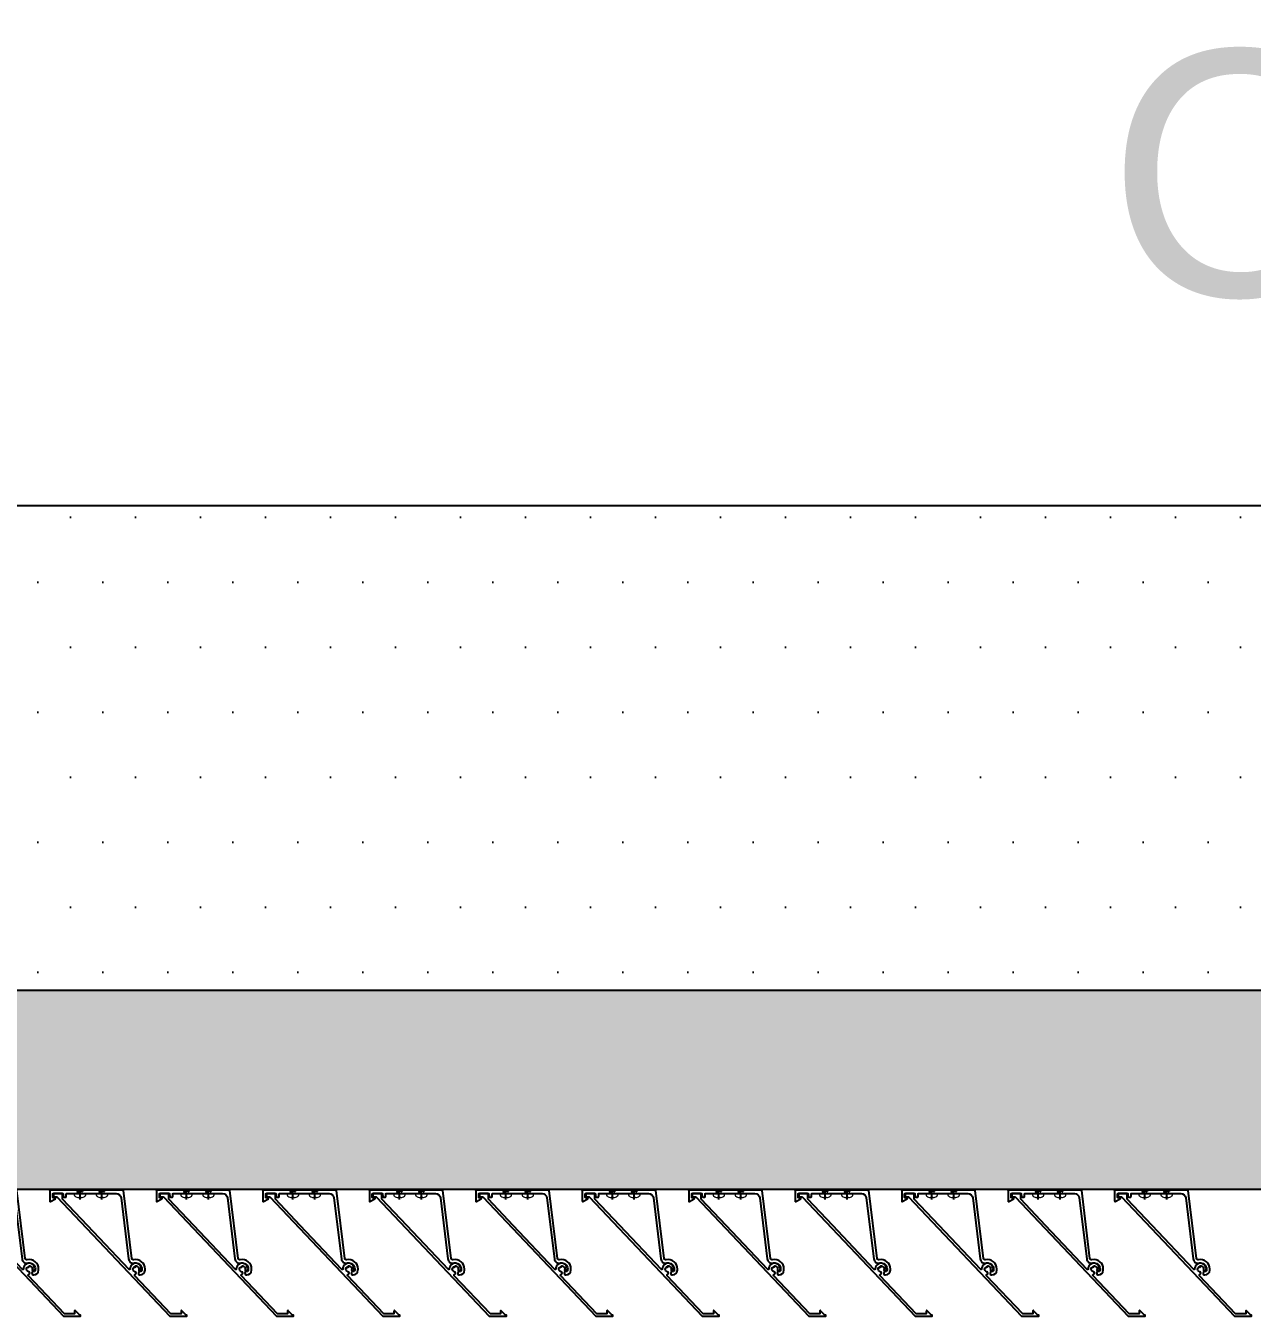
# Model space of a CAD drawing. Header units: millimetres. Extents: x 663313 to 1226001, y 1431724 to 1620898.
# Drawn here: x 751654 to 752403, y 1508431 to 1509219 of the extents above; entities that cross this region are included whole.
import ezdxf

# ---------------------------------------------------------------- set-up
doc = ezdxf.new("R2010")
doc.units = ezdxf.units.MM
doc.set_wipeout_variables(frame=1)
for name, pattern in [('CENTER', [50.8, 31.75, -6.35, 6.35, -6.35]), ('HIDDEN', [0.375, 0.25, -0.125]), ('XKITLINE00', [0]), ('XKITLINE02', [4, 2, -2])]:
    doc.linetypes.add(name, pattern=pattern)
for name, color, linetype, plot in [('000 - STRUCTURE_STEEL_ACCESORIES_DEF_SUB', 7, 'Continuous', False), ('010 - ASPG_EXTR_DEF_SUB', 7, 'Continuous', False), ('010 - ASPG_FRAMING_DEF_SUB', 7, 'Continuous', False)]:
    doc.layers.add(name, color=color, linetype=linetype, plot=plot)
for name, color, linetype in [('000 - STRUCTURE_STEEL_ACCESORIES_MAIN_COLOR_2', 7, 'Continuous'), ('000 - STRUCTURE_STEEL_ACCESORIES_SUB_COLOR_3', 7, 'Continuous'), ('000 - STRUCTURE_STEEL_ACCESORIES_WIPEOUT_', 7, 'Continuous'), ('010 - ASPG_ACCESSORIES_HATCH_', 7, 'Continuous'), ('010 - ASPG_ACCESSORIES_MAIN_COLOR_1', 7, 'Continuous'), ('010 - ASPG_ACCESSORIES_SUB_COLOR_1', 7, 'Continuous'), ('010 - ASPG_ACCESSORIES_SUB_COLOR_2', 7, 'Continuous'), ('010 - ASPG_ACCESSORIES_SYMBOL_', 7, 'Continuous'), ('010 - ASPG_ACCESSORIES_WIPEOUT_', 7, 'Continuous'), ('010 - ASPG_EXTR_MAIN_COLOR_2', 7, 'Continuous'), ('010 - ASPG_FASTERN_MAIN_COLOR_1', 7, 'Continuous'), ('010 - ASPG_FLASHING_HATCH_', 7, 'Continuous'), ('010 - ASPG_FLASHING_MAIN_COLOR_2', 7, 'Continuous'), ('010 - ASPG_FLASHING_MAIN_COLOR_4', 7, 'Continuous'), ('010 - ASPG_FLASHING_WIPEOUT_', 7, 'Continuous'), ('010 - ASPG_FRAMING_CUT_COLOR_4', 7, 'Continuous'), ('010 - ASPG_FRAMING_HATCH_', 7, 'Continuous'), ('010 - ASPG_FRAMING_MAIN_COLOR_2', 7, 'Continuous'), ('010 - ASPG_FRAMING_SUB_COLOR_2', 7, 'Continuous'), ('010 - ASPG_FRAMING_WIPEOUT_', 7, 'Continuous'), ('BOLT & SCREW', 7, 'Continuous'), ('Center Line', 7, 'CENTER'), ('CVA044__', 7, 'Continuous'), ('DIM', 7, 'Continuous'), ('tube-stopper', 7, 'Continuous')]:
    doc.layers.add(name, color=color, linetype=linetype)
for name, color, linetype, lineweight in [('12-GRID', 7, 'CENTER', 13), ('9-SCREW', 7, 'Continuous', 9), ('Bolt', 7, 'Continuous', 0), ('Part', 7, 'Continuous', 0), ('SCREW', 7, 'Continuous', 5)]:
    doc.layers.add(name, color=color, linetype=linetype, lineweight=lineweight)
doc.styles.add('Arial', font='arial.ttf')
pattern_1 = [(45, (68845973.911, -106253.634), (-4.0411152545, 4.0411152545), []), (45, (68845976.6053, -106253.634), (-4.0411152545, 4.0411152545), [])]

# ---------------------------------------------------------------- blocks, each defined once
blk = doc.blocks.new('44')
at = {"layer": 'Bolt', "color": 7, "linetype": 'XKITLINE00', "lineweight": 0}
for p, q in [((19.98888, 37.81016), (19.98888, 37.80084)), ((19.98888, 37.81016), (19.98888, 37.80084)), ((19.97488, 37.79616), (19.98421, 37.79616)), ((19.97488, 37.79616), (19.98421, 37.79616)), ((20.00288, 37.79616), (19.99356, 37.79616)), ((20.00288, 37.79616), (19.99356, 37.79616)), ((19.98888, 37.78216), (19.98888, 37.79148)), ((19.98888, 37.78216), (19.98888, 37.79148)), ((19.87888, 37.76016), (19.87888, 37.75084)), ((19.86488, 37.74616), (19.87421, 37.74616)), ((19.87888, 37.73216), (19.87888, 37.74148)), ((19.89288, 37.74616), (19.88356, 37.74616)), ((19.87888, 37.70016), (19.87888, 37.69084)), ((19.86488, 37.68616), (19.87421, 37.68616)), ((19.89288, 37.68616), (19.88356, 37.68616)), ((19.87888, 37.67216), (19.87888, 37.68148)), ((19.98888, 37.65016), (19.98888, 37.64084)), ((19.98888, 37.65016), (19.98888, 37.64084)), ((19.97488, 37.63616), (19.98421, 37.63616)), ((19.97488, 37.63616), (19.98421, 37.63616)), ((19.98888, 37.62216), (19.98888, 37.63148)), ((19.98888, 37.62216), (19.98888, 37.63148)), ((20.00288, 37.63616), (19.99356, 37.63616)), ((20.00288, 37.63616), (19.99356, 37.63616))]:
    blk.add_line(p, q, dxfattribs=at)
at = {"layer": 'Bolt', "color": 7, "linetype": 'XKITLINE02', "lineweight": 0}
for p, q in [((19.98888, 37.70524), (19.98888, 37.74816)), ((19.96938, 37.71916), (19.96938, 37.72416)), ((20.00838, 37.71916), (20.00838, 37.72416)), ((19.98188, 37.71916), (19.98188, 37.71316)), ((19.98188, 37.71316), (19.98188, 37.71916)), ((19.99588, 37.71916), (19.99588, 37.71316)), ((19.99588, 37.71316), (19.99588, 37.71916))]:
    blk.add_line(p, q, dxfattribs=at)
at = {"layer": 'Part', "color": 7, "linetype": 'HIDDEN', "lineweight": 0, "ltscale": 5}
for p, q in [((19.8219, 40.14062), (19.8219, 37.44062)), ((19.9309, 40.14062), (19.9309, 37.44062))]:
    blk.add_line(p, q, dxfattribs=at)
at = {"layer": 'Part', "color": 7, "linetype": 'HIDDEN', "lineweight": 0, "ltscale": 2}
for p, q in [((19.93388, 37.82616), (19.91388, 37.84616)), ((19.93388, 37.60616), (19.91388, 37.58616))]:
    blk.add_line(p, q, dxfattribs=at)
at = {"layer": 'Part', "color": 7, "lineweight": 0}
for p, q in [((20.06388, 37.84616), (20.04388, 37.82616)), ((20.06388, 37.58616), (20.04388, 37.60616))]:
    blk.add_line(p, q, dxfattribs=at)
at = {"layer": 'Part', "color": 7, "linetype": 'XKITLINE02', "lineweight": 0}
for p, q in [((19.95888, 37.72416), (20.01888, 37.72416)), ((19.93888, 37.71916), (19.81888, 37.71916)), ((19.90888, 37.71316), (19.90888, 37.71916)), ((19.93888, 37.71316), (19.81888, 37.71316))]:
    blk.add_line(p, q, dxfattribs=at)
at = {"layer": 'Part', "color": 7, "lineweight": 0}
blk.add_lwpolyline([(19.9389, 37.44062), (19.9389, 40.14062), (19.8139, 40.14062), (19.8139, 37.44062)], close=True, dxfattribs=at)
at = {"layer": 'Part', "color": 7, "linetype": 'HIDDEN', "lineweight": 0, "ltscale": 2}
for points in [[(19.9389, 37.58616), (19.91388, 37.58616), (19.91388, 37.84616), (19.9389, 37.84616)], [(19.9389, 37.60616), (19.93388, 37.60616), (19.93388, 37.82616), (19.9389, 37.82616)]]:
    blk.add_lwpolyline(points, dxfattribs=at)
at = {"layer": 'Part', "color": 7, "lineweight": 0}
for points in [[(19.9389, 37.84616), (20.06388, 37.84616), (20.06388, 37.58616), (19.9389, 37.58616)], [(19.9389, 37.82616), (20.04388, 37.82616), (20.04388, 37.60616), (19.9389, 37.60616)]]:
    blk.add_lwpolyline(points, dxfattribs=at)
at = {"layer": 'Part', "color": 7, "linetype": 'XKITLINE02', "lineweight": 0}
for points in [[(19.95888, 37.71916), (19.95888, 37.77916), (20.01888, 37.77916), (20.01888, 37.71916)], [(19.93888, 37.76616), (19.81888, 37.76616), (19.81888, 37.66616), (19.93888, 37.66616)]]:
    blk.add_lwpolyline(points, dxfattribs=at)
blk.add_lwpolyline([(19.93888, 37.66616), (19.94688, 37.66616), (19.94688, 37.71316), (20.03088, 37.71316), (20.03088, 37.66616), (20.03888, 37.66616), (20.03888, 37.76616), (20.03088, 37.76616), (20.03088, 37.71916), (19.94688, 37.71916), (19.94688, 37.76616), (19.93888, 37.76616)], close=True, dxfattribs=at)
blk = doc.blocks.new('W-1-PP18-ST_ENT4_REV00_20260531-225334_LOPF_PL')
at = {"layer": 'DIM', "color": 7, "linetype": 'HIDDEN', "ltscale": 5}
blk.add_line((4469.45, -13399.52), (1719.45, -13399.45), dxfattribs=at)
at = {"layer": 'DIM', "color": 7}
blk.add_lwpolyline([(4469.46, -13150.16), (1719.46, -13150.16)], dxfattribs=at)
at = {"layer": 'CVA044__', "color": 7, "insert": (4626.69, -12897.99), "char_height": 150, "attachment_point": 5, "style": 'Arial', "bg_fill": 3, "box_fill_scale": 1.1, "bg_fill_color": 256, "bg_fill_true_color": 13158600, "bg_fill_transparency": 0}
blk.add_mtext('\\A1;C24a', dxfattribs=at)
at = {"color": 7, "xscale": 1000.000000000001, "yscale": 1000.000000000001, "zscale": 1000.000000000001, "rotation": 90}
blk.add_blockref('44', (41885.62, -33213.9), dxfattribs=at)
blk = doc.blocks.new('*U6326')
at = {"layer": '12-GRID', "color": 7, "linetype": 'CENTER'}
for p, q in [((0, -6.2), (0, 2.2)), ((-4.2, -2), (4.2, -2))]:
    blk.add_line(p, q, dxfattribs=at)
at = {"layer": 'BOLT & SCREW', "color": 7}
for p, q in [((-0.55, -1.77), (-1.77, -1.56)), ((-0.55, -2.23), (-1.77, -2.44)), ((-0.46, -1.77), (-0.88, -1.56)), ((-0.46, -2.23), (-0.88, -2.44)), ((-0.23, -1.45), (-0.44, -0.23)), ((-0.23, -1.54), (-0.44, -1.12)), ((-0.23, -2.46), (-0.44, -2.88)), ((-0.23, -2.55), (-0.44, -3.77)), ((0.23, -1.45), (0.44, -0.23)), ((0.23, -1.54), (0.44, -1.12)), ((0.44, -2.88), (0.23, -2.46)), ((0.23, -2.55), (0.44, -3.77)), ((0.46, -1.77), (0.88, -1.56)), ((0.46, -2.23), (0.88, -2.44)), ((0.55, -1.77), (1.77, -1.56)), ((0.55, -2.23), (1.77, -2.44))]:
    blk.add_line(p, q, dxfattribs=at)
for points in [[(-1.77, -1.56), (-0.88, -1.56, 0.414214), (-0.44, -1.12), (-0.44, -0.23), (0.44, -0.23), (0.44, -1.12, 0.414214), (0.88, -1.56), (1.77, -1.56), (1.77, -2.44), (0.88, -2.44, 0.414214), (0.44, -2.88), (0.44, -3.77), (-0.44, -3.77), (-0.44, -2.88, 0.414214), (-0.88, -2.44), (-1.77, -2.44)], [(0.23, -2.46, -0.414214), (0.46, -2.23), (0.55, -2.23), (0.55, -1.77), (0.46, -1.77, -0.414214), (0.23, -1.54), (0.23, -1.45), (-0.23, -1.45), (-0.23, -1.54, -0.414214), (-0.46, -1.77), (-0.55, -1.77), (-0.55, -2.23), (-0.46, -2.23, -0.414214), (-0.23, -2.46), (-0.23, -2.55), (0.23, -2.55)]]:
    blk.add_lwpolyline(points, format="xyb", close=True, dxfattribs=at)
blk.add_circle((0, -2), 3.5, dxfattribs=at)
blk = doc.blocks.new('000_ASPG_TYP_FILES_20260218-010703_FRAME_EXTR_')
at = {"layer": '010 - ASPG_FRAMING_HATCH_'}
h = blk.add_hatch(dxfattribs=at)
h.set_pattern_fill('ANSI32', scale=0.1, angle=180)
edge = h.paths.add_edge_path()
edge.add_line((2, 16), (2, 2))
edge.add_line((2, 2), (39.7, 2))
edge.add_arc((39.7, 1.7), 0.3, 0, 90, ccw=False)
edge.add_line((40, 1.7), (40, 0.3))
edge.add_arc((39.7, 0.3), 0.3, -90, 0, ccw=False)
edge.add_line((39.7, 0), (0.3, 0))
edge.add_arc((0.3, 0.3), 0.3, 180, 270, ccw=False)
edge.add_line((0, 0.3), (0, 17.7))
edge.add_arc((0.3, 17.7), 0.3, 90, 180, ccw=False)
edge.add_line((0.3, 18), (22.56, 18))
edge.add_arc((22.56, 18.5), 0.5, 270, 380.20955)
edge.add_arc((26.17, 19.83), 3.35, 182.06379, 200.20955, ccw=False)
edge.add_arc((23.58, 19.74), 0.76, 2.06379, 182.06379, ccw=False)
edge.add_arc((26.17, 19.83), 1.83, 182.06379, 447.93621)
edge.add_arc((26.26, 22.42), 0.76, 87.93621, 267.93621, ccw=False)
edge.add_arc((26.17, 19.83), 3.35, 69.79045, 87.93621, ccw=False)
edge.add_arc((27.5, 23.44), 0.5, 249.79045, 360)
edge.add_line((28, 23.44), (28, 26.68))
edge.add_line((28, 26.68), (28.5, 27.18))
edge.add_line((28.5, 27.18), (28, 27.68))
edge.add_line((28, 27.68), (28, 38.62))
edge.add_line((28, 38.62), (28.5, 39.12))
edge.add_line((28.5, 39.12), (28, 39.62))
edge.add_line((28, 39.62), (28, 42.86))
edge.add_arc((27.5, 42.86), 0.5, 0, 110.20955)
edge.add_arc((26.17, 46.47), 3.35, 272.06379, 290.20955, ccw=False)
edge.add_arc((26.26, 43.88), 0.76, 92.06379, 272.06379, ccw=False)
edge.add_arc((26.17, 46.47), 1.83, 272.06379, 537.93621)
edge.add_arc((23.58, 46.56), 0.76, 177.93621, 357.93621, ccw=False)
edge.add_arc((26.17, 46.47), 3.35, 159.79045, 177.93621, ccw=False)
edge.add_arc((22.56, 47.8), 0.5, 339.79045, 450)
edge.add_line((22.56, 48.3), (0.3, 48.3))
edge.add_arc((0.3, 48.6), 0.3, 180, 270, ccw=False)
edge.add_line((0, 48.6), (0, 60))
edge.add_arc((0.3, 60), 0.3, 90, 180, ccw=False)
edge.add_line((0.3, 60.3), (5, 60.3))
edge.add_line((5, 60.3), (5, 65))
edge.add_arc((5.3, 65), 0.3, 90, 180, ccw=False)
edge.add_line((5.3, 65.3), (30, 65.3))
edge.add_line((30, 65.3), (30, 63.6))
edge.add_arc((29.7, 63.6), 0.3, -90, 0, ccw=False)
edge.add_line((29.7, 63.3), (7.3, 63.3))
edge.add_arc((7.3, 63), 0.3, 90, 180)
edge.add_line((7, 63), (7, 58.3))
edge.add_line((7, 58.3), (2.3, 58.3))
edge.add_arc((2.3, 58), 0.3, 90, 180)
edge.add_line((2, 58), (2, 50.6))
edge.add_arc((2.3, 50.6), 0.3, 180, 270)
edge.add_line((2.3, 50.3), (29.7, 50.3))
edge.add_arc((29.7, 50), 0.3, 0, 90, ccw=False)
edge.add_line((30, 50), (30, 26.68))
edge.add_line((30, 26.68), (30, 16.3))
edge.add_arc((29.7, 16.3), 0.3, -90, 0, ccw=False)
edge.add_line((29.7, 16), (2, 16))
at = {"layer": '010 - ASPG_FRAMING_CUT_COLOR_4', "color": 7}
blk.add_lwpolyline([(2, 16), (2, 2), (39.7, 2, -0.414214), (40, 1.7), (40, 0.3, -0.414214), (39.7, 0), (0.3, 0, -0.414214), (0, 0.3), (0, 17.7, -0.414214), (0.3, 18), (22.56, 18, 0.52173), (23.03, 18.67, -0.079342), (22.82, 19.71, -1), (24.34, 19.76, 2.296346), (26.24, 21.66, -1), (26.29, 23.18, -0.079342), (27.33, 22.97, 0.52173), (28, 23.44), (28, 26.68), (28.5, 27.18), (28, 27.68), (28, 38.62), (28.5, 39.12), (28, 39.62), (28, 42.86, 0.52173), (27.33, 43.33, -0.079342), (26.29, 43.12, -1), (26.24, 44.64, 2.296346), (24.34, 46.54, -1), (22.82, 46.59, -0.079342), (23.03, 47.63, 0.52173), (22.56, 48.3), (0.3, 48.3, -0.414214), (0, 48.6), (0, 60, -0.414214), (0.3, 60.3), (5, 60.3), (5, 65, -0.414214), (5.3, 65.3), (30, 65.3), (30, 63.6, -0.414214), (29.7, 63.3), (7.3, 63.3, 0.414214), (7, 63), (7, 58.3), (2.3, 58.3, 0.414214), (2, 58), (2, 50.6, 0.414214), (2.3, 50.3), (29.7, 50.3, -0.414214), (30, 50), (30, 26.68), (30, 16.3, -0.414214), (29.7, 16)], format="xyb", close=True, dxfattribs=at)
at = {"color": 7}
for p in [(26.17, 48.47), (26.17, 21.83)]:
    blk.add_blockref('*U6326', p, dxfattribs=at)
blk = doc.blocks.new('000_ASPG_TYP_FILES_FRAMING_EXTR_BREAKLINE_TYPE_2')
at = {"layer": '010 - ASPG_FRAMING_HATCH_', "transparency": 33554585}
h = blk.add_hatch(dxfattribs=at)
h.set_pattern_fill('ANSI32', scale=0.25)
h.paths.add_polyline_path([(131, 91, 0.414214), (132, 90), (140, 90, 0.414214), (141, 91), (141, 100), (2, 100), (2, 125), (0, 125), (0, 99, 0.414214), (1, 98), (63, 98, -0.414214), (64, 97), (64, 3, -0.414214), (63, 2), (0, 2), (0, 0), (141, 0), (141, 9, 0.414214), (140, 10), (132, 10, 0.414214), (131, 9), (131, 3, -0.414214), (130, 2), (67, 2, -0.414214), (66, 3), (66, 97, -0.414214), (67, 98), (130, 98, -0.414214), (131, 97)])
h.paths.add_polyline_path([(133, 92), (133, 98), (139, 98), (139, 92)], flags=16)
h.paths.add_polyline_path([(133, 8), (139, 8), (139, 2), (133, 2)], flags=16)
at = {"layer": '010 - ASPG_FRAMING_HATCH_'}
h = blk.add_hatch(dxfattribs=at)
h.set_pattern_fill('ANSI37', scale=0.595498, angle=-90)
h.set_pattern_definition([(315, (1257419.4929, -519971.6224), (1.3369313545, 1.3369313545), []), (45, (1257419.4929, -519971.6224), (-1.3369313545, 1.3369313545), [])])
edge = h.paths.add_edge_path()
edge.add_ellipse((57.77, 105), major_axis=(0, -5), ratio=0.644482, start_angle=0, end_angle=180)
edge.add_line((57.77, 110), (62, 110))
edge.add_arc((62, 110.3), 0.3, -90, 0)
edge.add_line((62.3, 110.3), (62.3, 111))
edge.add_line((62.3, 111), (61.8, 111.5))
edge.add_line((61.8, 111.5), (62.3, 112))
edge.add_line((62.3, 112), (61.8, 112.5))
edge.add_line((61.8, 112.5), (62.3, 113))
edge.add_line((62.3, 113), (61.8, 113.5))
edge.add_line((61.8, 113.5), (62.3, 114))
edge.add_line((62.3, 114), (62.3, 115))
edge.add_line((62.3, 115), (63.3, 115))
edge.add_line((63.3, 115), (63.8, 115.5))
edge.add_line((63.8, 115.5), (64.3, 115))
edge.add_line((64.3, 115), (64.8, 115.5))
edge.add_line((64.8, 115.5), (65.3, 115))
edge.add_line((65.3, 115), (65.8, 115.5))
edge.add_line((65.8, 115.5), (66.3, 115))
edge.add_line((66.3, 115), (67, 115))
edge.add_arc((67, 115.3), 0.3, -90, 0)
edge.add_line((67.3, 115.3), (67.3, 110))
edge.add_arc((77.2, 105), 11.09, 153.20373, 206.79627)
edge.add_line((67.3, 100), (57.77, 100))
h = blk.add_hatch(dxfattribs=at)
h.set_pattern_fill('ANSI37', scale=0.595498, angle=-90)
h.set_pattern_definition([(315, (1257419.1929, -519973.9224), (1.3369313545, 1.3369313545), []), (45, (1257419.1929, -519973.9224), (-1.3369313545, 1.3369313545), [])])
edge = h.paths.add_edge_path()
edge.add_ellipse((11.53, 105), major_axis=(0, -5), ratio=0.644482, start_angle=180, end_angle=360, ccw=False)
edge.add_line((11.53, 110), (2, 110))
edge.add_arc((-7.9, 105), 11.09, -26.79627, 26.79627, ccw=False)
edge.add_line((2, 100), (11.53, 100))
h = blk.add_hatch(dxfattribs=at)
h.set_pattern_fill('HONEY', scale=0.238199, angle=-90)
h.set_pattern_definition([(270, (1257419.4425, -519993.9224), (0.65495992507, -1.1344238721), [0.7562825814, -1.5125651628]), (30, (1257419.4425, -519993.9224), (0.65495992936, 1.1344238696), [0.7562825814, -1.5125651628]), (330, (1257419.4425, -519993.9224), (1.30991985442, -2.48e-09), [-1.5125651628, 0.7562825814])])
edge = h.paths.add_edge_path()
edge.add_ellipse((11.78, 105), major_axis=(0, -5), ratio=0.644482, start_angle=0, end_angle=360, ccw=False)
h = blk.add_hatch(dxfattribs=at)
h.set_pattern_fill('HONEY', scale=0.238199, angle=-90)
h.set_pattern_definition([(270, (1257419.24324, -519991.6224), (0.65495992507, -1.1344238721), [0.7562825814, -1.5125651628]), (30, (1257419.24324, -519991.6224), (0.65495992936, 1.1344238696), [0.7562825814, -1.5125651628]), (330, (1257419.24324, -519991.6224), (1.30991985442, -2.48e-09), [-1.5125651628, 0.7562825814])])
edge = h.paths.add_edge_path()
edge.add_ellipse((57.52, 105), major_axis=(0, -5), ratio=0.644482, start_angle=0, end_angle=360)
at = {"color": 7}
blk.add_point((141, 100), dxfattribs=at)
at = {"layer": '010 - ASPG_FRAMING_CUT_COLOR_4', "color": 7}
blk.add_lwpolyline([(0, 0), (0, 2), (63, 2, 0.414214), (64, 3), (64, 97, 0.414214), (63, 98), (1, 98, -0.414214), (0, 99), (0, 125), (2, 125), (2, 100), (141, 100), (141, 91, -0.414214), (140, 90), (132, 90, -0.414214), (131, 91), (131, 97, 0.414214), (130, 98), (67, 98, 0.414214), (66, 97), (66, 3, 0.414214), (67, 2), (130, 2, 0.414214), (131, 3), (131, 9, -0.414214), (132, 10), (140, 10, -0.414214), (141, 9), (141, 0)], format="xyb", close=True, dxfattribs=at)
for points in [[(139, 98), (139, 92), (133, 92), (133, 98)], [(139, 2), (139, 8), (133, 8), (133, 2)]]:
    blk.add_lwpolyline(points, close=True, dxfattribs=at)
at = {"layer": '010 - ASPG_FRAMING_DEF_SUB', "color": 7, "transparency": 33554457}
blk.add_line((0, 50), (141, 50), dxfattribs=at)
for points in [[(54.3, 100), (67.3, 100), (67.3, 115.5), (54.3, 115.5)], [(2, 100), (15, 100), (15, 110), (2, 110)]]:
    blk.add_lwpolyline(points, close=True, dxfattribs=at)
at = {"layer": '010 - ASPG_FRAMING_SUB_COLOR_2', "color": 7}
for points in [[(57.52, 100), (67.3, 100, -0.238199), (67.3, 110), (67.3, 115.3, -0.414214), (67, 115), (66.3, 115), (65.8, 115.5), (65.3, 115), (64.8, 115.5), (64.3, 115), (63.8, 115.5), (63.3, 115), (62.3, 115), (62.3, 114), (61.8, 113.5), (62.3, 113), (61.8, 112.5), (62.3, 112), (61.8, 111.5), (62.3, 111), (62.3, 110.3, -0.414214), (62, 110), (57.52, 110)], [(11.78, 100), (2, 100, 0.238199), (2, 110), (11.78, 110)]]:
    blk.add_lwpolyline(points, format="xyb", dxfattribs=at)
at = {"layer": '010 - ASPG_FRAMING_SUB_COLOR_2', "color": 7, "extrusion": (0, 0, -1)}
blk.add_ellipse((11.78, 105), major_axis=(0, -5), ratio=0.644482, dxfattribs=at)
at = {"layer": '010 - ASPG_FRAMING_SUB_COLOR_2', "color": 7}
blk.add_ellipse((57.52, 105), major_axis=(0, -5), ratio=0.644482, dxfattribs=at)
blk = doc.blocks.new('PZG35-9D5')
at = {"layer": 'Center Line', "color": 7}
blk.add_line((0, 3.73), (0, -10.53), dxfattribs=at)
at = {"layer": 'SCREW', "color": 7}
for p, q in [((-1.4, 0), (-1.4, -1.09)), ((1.4, 0), (1.4, -0.59)), ((-1.85, -1.4), (1.85, -0.9)), ((-1.85, -1.4), (-1.4, -1.09)), ((-1.85, -1.4), (-1.4, -1.71)), ((-1.85, -2.7), (1.85, -2.2)), ((-1.85, -2.7), (-1.4, -2.39)), ((-1.85, -2.7), (-1.4, -3.01)), ((-1.85, -4), (-1.4, -3.69)), ((-1.85, -4), (-0.99, -3.88)), ((-1.85, -4), (-1.4, -4.31)), ((-1.4, -1.09), (1.4, -0.59)), ((-1.4, -1.71), (1.4, -1.21)), ((-1.4, -1.71), (-1.4, -2.39)), ((-1.4, -2.39), (1.4, -1.89)), ((-1.4, -3.01), (1.4, -2.51)), ((-1.4, -3.01), (-1.4, -3.69)), ((-1.4, -3.69), (-0.84, -3.59)), ((-1.4, -4.31), (-1.18, -4.27)), ((-1.4, -4.31), (-1.4, -8.1)), ((0.56, -3.34), (1.4, -3.19)), ((0.71, -3.65), (1.85, -3.5)), ((0.71, -3.93), (1.4, -3.81)), ((0.71, -4.61), (1.4, -4.49)), ((0.71, -4.95), (1.85, -4.8)), ((0.71, -5.23), (1.4, -5.11)), ((1.85, -0.9), (1.4, -0.59)), ((1.85, -0.9), (1.4, -1.21)), ((1.4, -1.21), (1.4, -1.89)), ((1.85, -2.2), (1.4, -1.89)), ((1.85, -2.2), (1.4, -2.51)), ((1.4, -2.51), (1.4, -3.19)), ((1.85, -3.5), (1.4, -3.19)), ((1.85, -3.5), (1.4, -3.81)), ((1.4, -3.81), (1.4, -4.49)), ((1.85, -4.8), (1.4, -4.49)), ((1.85, -4.8), (1.4, -5.11)), ((1.4, -5.11), (1.4, -8.1)), ((0, -9.5), (-1.4, -8.1)), ((0, -9.5), (1.4, -8.1))]:
    blk.add_line(p, q, dxfattribs=at)
blk.add_lwpolyline([(0, -9.5), (0.71, -5.23), (0.71, -3.6, 0.417657), (0.41, -3.3, 0.108102), (-0.84, -3.59), (-1.4, -4.7)], format="xyb", dxfattribs=at)
blk = doc.blocks.new('*U6169')
at = {"layer": 'SCREW', "color": 7}
blk.add_lwpolyline([(3.03, 1.78, 0.09906), (0.8, 2.55), (0.8, 2.27), (-0.8, 2.27), (-0.8, 2.55, 0.09906), (-3.03, 1.78, 0.266588), (-3.5, 0.96), (-3.5, 0.2, 0.414214), (-3.3, 0), (3.3, 0, 0.414214), (3.5, 0.2), (3.5, 0.96, 0.266588)], format="xyb", close=True, dxfattribs=at)
blk.add_blockref('PZG35-9D5', (0, 0), dxfattribs=at)
blk = doc.blocks.new('*U6175')
at = {"color": 7}
blk.add_point((0, 0), dxfattribs=at)
at = {"layer": '010 - ASPG_ACCESSORIES_MAIN_COLOR_1', "color": 7}
blk.add_lwpolyline([(-39.7, -0.6, 0.414214), (-40, -0.9), (-40, -7.37, 0.57735), (-39.65, -7.57), (-36.64, -5.83, 0.767327), (-36.79, -5.3), (-37.9, -5.3, -0.414214), (-38.2, -5), (-38.2, -2.8, -0.414214), (-38, -2.6), (-32.18, -2.6, -0.388879), (-31.98, -2.78), (-31.85, -4.34, 0.388879), (-31.35, -4.8), (-30.3, -4.8, 0.414214), (-30, -4.5), (-30, -2.9, -0.414214), (-29.7, -2.6), (0.41, -2.6, -0.378969), (3.39, -5.24), (7.95, -42.52, 0.446593), (11.62, -45.08, -0.489802), (16.08, -48.68), (16.06, -49.36, -0.18248), (15.8, -50.02, -0.267949), (15.33, -50.17, 1.122115), (15.1, -52.34, 0.405004), (18.06, -49.4), (18.08, -48.72, 0.489805), (11.16, -43.13, -0.446597), (9.94, -42.28), (4.87, -0.85, 0.364176), (4.57, -0.6)], format="xyb", close=True, dxfattribs=at)
at = {"layer": '010 - ASPG_EXTR_DEF_SUB', "color": 7}
for p in [(-40, -0.5), (43.44, -76.9), (43.44, -77.5)]:
    blk.add_point(p, dxfattribs=at)
at = {"layer": '010 - ASPG_EXTR_MAIN_COLOR_2', "color": 7}
blk.add_lwpolyline([(11.37, -48.15), (11.47, -47.44), (12.18, -47.56), (12.29, -46.79, -0.535538), (14.19, -49.17, 0.991572), (15.66, -49.58, 1.157025), (8.79, -48.77, -0.688558), (8.27, -48.99), (-17.14, -22.17), (-32.34, -6.13), (-32.34, -2.9, 0.414312), (-32.64, -2.6), (-37.54, -2.6, 0.414116), (-37.84, -2.9), (-37.84, -4.3, 0.414214), (-37.54, -4.6), (-35.99, -4.6, -0.205895), (-35.77, -4.69), (33.23, -77.5), (43.14, -77.5, 0.668179), (43.36, -76.99), (40.52, -74.15, 0.668179), (40.01, -74.36), (40.01, -76), (33.87, -76), (11.86, -52.78, -0.558354), (12.08, -51.95, 0.766275), (12.04, -50.39, -0.438583), (10.71, -48.05)], format="xyb", close=True, dxfattribs=at)
at = {"layer": 'SCREW', "color": 7, "rotation": 180}
for p in [(-21.65, -2.5), (-8.24, -2.5)]:
    blk.add_blockref('*U6169', p, dxfattribs=at)
blk = doc.blocks.new('*U4707')
at = {"color": 7}
blk.add_wipeout([(1381.03, 4), (60, 4), (60, 69.3), (1381.03, 69.3)], dxfattribs=at).dxf.layer = '010 - ASPG_FRAMING_WIPEOUT_'
at = {"layer": '010 - ASPG_FRAMING_MAIN_COLOR_2', "color": 7}
blk.add_lwpolyline([(1351.03, 69.3), (90, 69.3), (90, 6), (1351.03, 6)], close=True, dxfattribs=at)
at = {"layer": '010 - ASPG_FRAMING_SUB_COLOR_2', "color": 7}
for points in [[(1381.03, 4), (60, 4), (60, 69.3), (1381.03, 69.3)], [(60, 2), (60, 4), (1381.03, 4), (1381.03, 2)]]:
    blk.add_lwpolyline(points, close=True, dxfattribs=at)
at = {"color": 7, "xscale": -1, "rotation": 180}
for p in [(611.77, 69.3), (676.77, 69.3), (741.77, 69.3), (806.77, 69.3), (871.77, 69.3), (936.77, 69.3), (1001.77, 69.3), (1066.77, 69.3), (1131.77, 69.3), (1196.77, 69.3), (1261.77, 69.3), (1326.77, 69.3)]:
    blk.add_blockref('*U6175', p, dxfattribs=at)
at = {"color": 7, "rotation": 89.99999999999999}
blk.add_blockref('000_ASPG_TYP_FILES_FRAMING_EXTR_BREAKLINE_TYPE_2', (1491.03, 0), dxfattribs=at)
at = {"color": 7, "xscale": -1}
blk.add_blockref('000_ASPG_TYP_FILES_20260218-010703_FRAME_EXTR_', (1381.03, 4), dxfattribs=at)
blk = doc.blocks.new('W-1-PP18-ST_ENT4_REV00_20260604-235409_LOPF_ASPG_')
at = {"color": 7, "xscale": -1, "rotation": 180}
blk.add_blockref('*U4707', (3094, -13448), dxfattribs=at)
blk = doc.blocks.new('*U6304')
at = {"color": 7}
blk.add_wipeout([(0, -52), (3000, -52), (3000, -348), (0, -348)], dxfattribs=at).dxf.layer = '010 - ASPG_FLASHING_WIPEOUT_'
at = {"layer": '010 - ASPG_FLASHING_HATCH_'}
h = blk.add_hatch(dxfattribs=at)
h.set_pattern_fill('DOTS', scale=0.5)
h.set_pattern_definition([(0, (0, 0), (19.84375, 39.6875), [0, -39.6875])])
h.paths.add_polyline_path([(0, -52), (3000, -52), (3000, -348), (0, -348)])
at = {"layer": '010 - ASPG_FLASHING_MAIN_COLOR_2', "color": 7}
blk.add_lwpolyline([(0, -52), (3000, -52), (3000, -348), (0, -348)], close=True, dxfattribs=at)
at = {"color": 7}
blk.add_wipeout([(0, 69.3), (3000, 69.3), (3000, -52), (0, -52)], dxfattribs=at).dxf.layer = '010 - ASPG_FLASHING_WIPEOUT_'
at = {"layer": '010 - ASPG_FLASHING_HATCH_'}
h = blk.add_hatch(dxfattribs=at)
h.set_pattern_fill('DOTS', scale=0.2)
h.set_pattern_definition([(0, (0, 0), (7.9375, 15.875), [0, -15.875])])
h.paths.add_polyline_path([(0, 69.3), (3000, 69.3), (3000, -52), (0, -52)])
at = {"layer": '010 - ASPG_FLASHING_MAIN_COLOR_4', "color": 7}
blk.add_lwpolyline([(0, 69.3), (3000, 69.3), (3000, -52), (0, -52)], close=True, dxfattribs=at)
blk = doc.blocks.new('W-1-PP18-ST_ENT4_REV00_20260617-033902_ASPG_FLASHING')
at = {"color": 7, "xscale": -1, "rotation": 180}
blk.add_blockref('*U6304', (1594, -13448), dxfattribs=at)
blk = doc.blocks.new('*U4563')
at = {"layer": '010 - ASPG_ACCESSORIES_SUB_COLOR_2', "color": 7}
for p, q in [((-2.08, -1.55), (-2.08, 0)), ((2.08, -1.05), (2.08, 0)), ((-2.73, -1.9), (2.73, -1.4)), ((-2.73, -1.9), (-2.08, -1.55)), ((-2.73, -1.9), (-2.08, -2.25)), ((-2.73, -3.7), (2.73, -3.2)), ((-2.73, -3.7), (-2.08, -3.35)), ((-2.73, -3.7), (-2.08, -4.05)), ((-2.73, -5.5), (2.73, -5)), ((-2.73, -5.5), (2.73, -5)), ((-2.73, -5.5), (-2.08, -5.15)), ((-2.73, -5.5), (-2.08, -5.15)), ((-2.73, -5.5), (-2.08, -5.85)), ((-2.73, -5.5), (-2.08, -5.85)), ((-2.73, -7.3), (2.73, -6.8)), ((-2.73, -7.3), (-2.08, -6.95)), ((-2.73, -7.3), (-2.08, -7.65)), ((-2.08, -1.55), (2.08, -1.05)), ((-2.08, -2.25), (2.08, -1.75)), ((-2.08, -3.35), (-2.08, -2.25)), ((-2.08, -3.35), (2.08, -2.85)), ((-2.08, -4.05), (2.08, -3.55)), ((-2.08, -5.15), (-2.08, -4.05)), ((-2.08, -5.15), (2.08, -4.65)), ((-2.08, -5.15), (2.08, -4.65)), ((-2.08, -5.85), (2.08, -5.35)), ((-2.08, -5.85), (2.08, -5.35)), ((-2.08, -6.95), (-2.08, -5.85)), ((-2.08, -6.95), (-2.08, -5.85)), ((-2.08, -6.95), (2.08, -6.45)), ((-2.08, -7.65), (2.08, -7.15)), ((-2.08, -8.75), (-2.08, -7.65)), ((2.73, -1.4), (2.08, -1.05)), ((2.73, -1.4), (2.08, -1.75)), ((2.08, -2.85), (2.08, -1.75)), ((2.73, -3.2), (2.08, -2.85)), ((2.73, -3.2), (2.08, -3.55)), ((2.08, -4.65), (2.08, -3.55)), ((2.73, -5), (2.08, -4.65)), ((2.73, -5), (2.08, -4.65)), ((2.73, -5), (2.08, -5.35)), ((2.73, -5), (2.08, -5.35)), ((2.08, -6.45), (2.08, -5.35)), ((2.08, -6.45), (2.08, -5.35)), ((2.73, -6.8), (2.08, -6.45)), ((2.73, -6.8), (2.08, -7.15)), ((2.08, -8.25), (2.08, -7.15)), ((-2.73, -9.1), (-2.08, -8.75)), ((-2.73, -9.1), (-1.57, -8.98)), ((-2.73, -9.1), (-2.08, -9.45)), ((-2.73, -10.9), (-2.08, -10.55)), ((-2.73, -10.9), (-1.84, -10.81)), ((-2.73, -10.9), (-2.08, -11.25)), ((-2.08, -8.75), (-1.06, -8.61)), ((-2.08, -9.45), (-1.63, -9.39)), ((-2.08, -10.55), (-2.08, -9.45)), ((-2.08, -10.55), (-1.8, -10.51)), ((-2.08, -11.25), (-1.91, -11.23)), ((-2.08, -12.4), (-2.08, -11.25)), ((-2.08, -12.4), (-2.08, -15.6)), ((0, -17.2), (-2.08, -15.6)), ((0, -17.2), (2.08, -15.6)), ((0.43, -8.44), (2.08, -8.25)), ((0.71, -8.78), (2.73, -8.6)), ((0.71, -9.1), (2.08, -8.95)), ((0.71, -10.21), (2.08, -10.05)), ((0.71, -10.58), (2.73, -10.4)), ((0.71, -10.9), (2.08, -10.75)), ((2.73, -8.6), (2.08, -8.25)), ((2.73, -8.6), (2.08, -8.95)), ((2.08, -10.05), (2.08, -8.95)), ((2.73, -10.4), (2.08, -10.05)), ((2.73, -10.4), (2.08, -10.75)), ((2.08, -10.75), (2.08, -15.6))]:
    blk.add_line(p, q, dxfattribs=at)
blk.add_lwpolyline([(0, -17.2), (0.71, -11.46), (0.71, -8.74, 0.417657), (0.41, -8.44, 0.070993), (-1.53, -8.73), (-2.08, -12.4)], format="xyb", dxfattribs=at)
at = {"layer": '010 - ASPG_ACCESSORIES_SYMBOL_', "color": 7, "linetype": 'CENTER'}
blk.add_line((0, 6.14), (0, -18.2), dxfattribs=at)
at = {"layer": '010 - ASPG_FASTERN_MAIN_COLOR_1', "color": 7}
for p, q in [((-5.5, 0.55), (-5.5, 0)), ((5.5, 0), (-5.5, 0)), ((-5.2, 0.85), (-4.17, 1.2)), ((5.2, 0.85), (-5.2, 0.85)), ((-4.17, 5.05), (-4.17, 1.2)), ((4.17, 1.2), (-4.17, 1.2)), ((3.13, 5.45), (-3.13, 5.45)), ((-2.58, 0.85), (-2.08, 1.2)), ((-2.08, 5.05), (-2.08, 1.2)), ((2.08, 5.05), (2.08, 1.2)), ((2.45, 0.85), (2.08, 1.2)), ((4.17, 5.05), (4.17, 1.2)), ((5.2, 0.85), (4.17, 1.2)), ((5.5, 0.55), (5.5, 0))]:
    blk.add_line(p, q, dxfattribs=at)
for centre, radius, start, end in [((-5.2, 0.55), 0.3, 90, 180), ((-3.13, 3.89), 1.56, 48.01708, 131.98292), ((0, -0.18), 5.63, 68.27991, 111.72009), ((3.13, 3.89), 1.56, 48.01708, 131.98292), ((5.2, 0.55), 0.3, 0, 90)]:
    blk.add_arc(centre, radius, start, end, dxfattribs=at)
blk = doc.blocks.new('G$C7D677D58')
at = {"layer": 'tube-stopper'}
h = blk.add_hatch(dxfattribs=at)
h.set_pattern_fill('ANSI35', scale=0.02, angle=280.67684, style=0)
h.set_pattern_definition([(145.676841, (67.453535, -13.0942606), (0.00281929957, 0.00412935224), []), (145.676841, (67.4500606, -13.0949156), (0.00281929957, 0.00412935224), [0.00625, -0.00125, 0, -0.00125])])
h.paths.add_polyline_path([(0.02989, 0.01545), (0.02447, 0.01545), (0.02447, 0.00055), (0.02989, 0.00055)])
at = {"layer": '000 - STRUCTURE_STEEL_ACCESORIES_DEF_SUB', "color": 7, "ltscale": 0.1}
blk.add_line((0.03829, 0.008), (0, 0.008, 0), dxfattribs=at)
at = {"layer": '000 - STRUCTURE_STEEL_ACCESORIES_SUB_COLOR_3', "color": 7}
for p, q in [((0.01327, 0, 0), (0.01327, 0.016, 0)), ((0.01327, 0.016, 0), (0.01447, 0.016, 0)), ((0.01447, 0.016, 0), (0.01447, 0, 0)), ((0.02989, 0), (0.02989, 0.016)), ((0.02989, 0.016), (0.03109, 0.016)), ((0.03109, 0.016), (0.03109, 0)), ((0.0024, 0.012, 0), (0.0016, 0.0112, 0)), ((0.0016, 0.0048, 0), (0.0016, 0.0112, 0)), ((0.00687, 0.0112, 0), (0.0016, 0.0112, 0)), ((0.00687, 0.012, 0), (0.0024, 0.012, 0)), ((0.00687, 0.0028, 0), (0.00687, 0.0132, 0)), ((0.01247, 0.01493, 0), (0.00767, 0.01493, 0)), ((0.01247, 0.01146, 0), (0.00767, 0.01146, 0)), ((0.01327, 0.0028, 0), (0.01327, 0.0132, 0)), ((0.03109, 0.00107), (0.03109, 0.01493)), ((0.03589, 0.01493), (0.03109, 0.01493)), ((0.03589, 0.01146), (0.03109, 0.01146)), ((0.03669, 0.0028), (0.03669, 0.0132)), ((0.00687, 0.0048, 0), (0.0016, 0.0048, 0)), ((0.0024, 0.004, 0), (0.0016, 0.0048, 0)), ((0.00687, 0.004, 0), (0.0024, 0.004, 0)), ((0.01247, 0.00454, 0), (0.00767, 0.00454, 0)), ((0.01247, 0.00107, 0), (0.00767, 0.00107, 0)), ((0.01447, 0, 0), (0.01327, 0, 0)), ((0.03109, 0), (0.02989, 0)), ((0.03589, 0.00454), (0.03109, 0.00454)), ((0.03589, 0.00107), (0.03109, 0.00107))]:
    blk.add_line(p, q, dxfattribs=at)
at = {"layer": '000 - STRUCTURE_STEEL_ACCESORIES_SUB_COLOR_3', "color": 7, "linetype": 'HIDDEN'}
for p, q in [((0.02989, 0.012), (0.01447, 0.012, 0)), ((0.02989, 0.0112), (0.01447, 0.0112, 0)), ((0.02989, 0.0048), (0.01447, 0.0048, 0)), ((0.02989, 0.004), (0.01447, 0.004, 0))]:
    blk.add_line(p, q, dxfattribs=at)
at = {"layer": '000 - STRUCTURE_STEEL_ACCESORIES_SUB_COLOR_3', "color": 7, "elevation": 0}
for points in [[(0.00767, 0.01493, 0.46188), (0.00767, 0.01146, 0.23094), (0.00767, 0.00454, 0.46188), (0.00767, 0.00107)], [(0.01247, 0.01493, -0.46188), (0.01247, 0.01146, -0.23094), (0.01247, 0.00454, -0.46188), (0.01247, 0.00107)], [(0.03589, 0.01493, -0.46188), (0.03589, 0.01146, -0.23094), (0.03589, 0.00454, -0.46188), (0.03589, 0.00107)]]:
    blk.add_lwpolyline(points, format="xyb", dxfattribs=at)
at = {"layer": 'tube-stopper', "color": 7}
blk.add_lwpolyline([(0.02989, 0.01545), (0.02447, 0.01545), (0.02447, 0.00055), (0.02989, 0.00055)], close=True, dxfattribs=at)
blk = doc.blocks.new('010 - ASPG_ACCESSORIES_BRACKET_FOR_FRAME_TYPE-1_CUT-VIEW')
at = {"color": 7}
blk.add_wipeout([(0, 25), (0, 0), (40, 0), (40, 3), (3, 3), (3, 25)], dxfattribs=at).dxf.layer = '010 - ASPG_ACCESSORIES_WIPEOUT_'
at = {"layer": '010 - ASPG_ACCESSORIES_HATCH_'}
h = blk.add_hatch(dxfattribs=at)
h.set_pattern_fill('ANSI32', scale=0.03)
h.set_pattern_definition(pattern_1)
h.paths.add_polyline_path([(1.45, 16.09), (1.1, 16.73), (0.75, 16.09), (0, 16.09), (0, 25), (3, 25), (2.98, 16.09)])
h = blk.add_hatch(dxfattribs=at)
h.set_pattern_fill('ANSI32', scale=0.03)
h.set_pattern_definition(pattern_1)
h.paths.add_polyline_path([(0, 0), (0, 11.78), (0.18, 11.92), (1.25, 11.92), (1.6, 11.27), (1.95, 11.92), (3, 11.92), (3, 3), (19.7, 3), (19.7, 0)])
h = blk.add_hatch(dxfattribs=at)
h.set_pattern_fill('ANSI32', scale=0.03)
h.set_pattern_definition(pattern_1)
h.paths.add_polyline_path([(28.7, 0), (28.7, 3), (40, 3), (40, 0)])
at = {"layer": '010 - ASPG_ACCESSORIES_MAIN_COLOR_1', "color": 7}
blk.add_lwpolyline([(0, 25), (0, 0), (40, 0), (40, 3), (3, 3), (3, 25)], close=True, dxfattribs=at)
at = {"layer": '010 - ASPG_ACCESSORIES_SUB_COLOR_1', "color": 7}
for points in [[(1.45, 16.09), (1.1, 16.73), (0.75, 16.09), (0, 16.09), (0, 25), (3, 25), (2.98, 16.09)], [(0, 0), (0, 11.78), (0.18, 11.92), (1.25, 11.92), (1.6, 11.27), (1.95, 11.92), (3, 11.92), (3, 3), (19.7, 3), (19.7, 0)], [(28.7, 0), (28.7, 3), (40, 3), (40, 0)]]:
    blk.add_lwpolyline(points, close=True, dxfattribs=at)
blk = doc.blocks.new('G$CF155826C')
at = {"layer": '12-GRID', "color": 7, "ltscale": 0.1}
blk.add_line((0, 0.008), (0.03829, 0.008, 0), dxfattribs=at)
at = {"layer": '9-SCREW', "color": 7}
for p, q in [((0.0072, 0.016), (0.0072, 0)), ((0.0084, 0.016), (0.0072, 0.016)), ((0.0084, 0), (0.0084, 0.016)), ((0.02382, 0.016, 0), (0.02382, 0, 0)), ((0.02502, 0.016, 0), (0.02382, 0.016, 0)), ((0.02502, 0, 0), (0.02502, 0.016, 0)), ((0.0016, 0.0028), (0.0016, 0.0132)), ((0.0024, 0.01493), (0.0072, 0.01493)), ((0.0024, 0.01146), (0.0072, 0.01146)), ((0.0072, 0.00107), (0.0072, 0.01493)), ((0.02502, 0.0028, 0), (0.02502, 0.0132, 0)), ((0.02582, 0.01493, 0), (0.03062, 0.01493, 0)), ((0.02582, 0.01146, 0), (0.03062, 0.01146, 0)), ((0.03142, 0.0028, 0), (0.03142, 0.0132, 0)), ((0.03142, 0.012, 0), (0.03589, 0.012, 0)), ((0.03142, 0.0112, 0), (0.03669, 0.0112, 0)), ((0.03589, 0.012, 0), (0.03669, 0.0112, 0)), ((0.03669, 0.0048, 0), (0.03669, 0.0112, 0)), ((0.0024, 0.00454), (0.0072, 0.00454)), ((0.0024, 0.00107), (0.0072, 0.00107)), ((0.0072, 0), (0.0084, 0)), ((0.02382, 0, 0), (0.02502, 0, 0)), ((0.02582, 0.00454, 0), (0.03062, 0.00454, 0)), ((0.02582, 0.00107, 0), (0.03062, 0.00107, 0)), ((0.03142, 0.0048, 0), (0.03669, 0.0048, 0)), ((0.03142, 0.004, 0), (0.03589, 0.004, 0)), ((0.03589, 0.004, 0), (0.03669, 0.0048, 0))]:
    blk.add_line(p, q, dxfattribs=at)
at = {"layer": '9-SCREW', "color": 7, "linetype": 'HIDDEN'}
for p, q in [((0.0084, 0.012), (0.02382, 0.012, 0)), ((0.0084, 0.0112), (0.02382, 0.0112, 0)), ((0.0084, 0.0048), (0.02382, 0.0048, 0)), ((0.0084, 0.004), (0.02382, 0.004, 0))]:
    blk.add_line(p, q, dxfattribs=at)
at = {"layer": '9-SCREW', "color": 7, "elevation": 0}
for points in [[(0.0024, 0.01493, 0.46188), (0.0024, 0.01146, 0.23094), (0.0024, 0.00454, 0.46188), (0.0024, 0.00107)], [(0.02582, 0.01493, 0.46188), (0.02582, 0.01146, 0.23094), (0.02582, 0.00454, 0.46188), (0.02582, 0.00107)], [(0.03062, 0.01493, -0.46188), (0.03062, 0.01146, -0.23094), (0.03062, 0.00454, -0.46188), (0.03062, 0.00107)]]:
    blk.add_lwpolyline(points, format="xyb", dxfattribs=at)
blk = doc.blocks.new('*U5743')
at = {"color": 7, "xscale": -1, "rotation": 270}
blk.add_blockref('*U4563', (3, 11), dxfattribs=at)
at = {"color": 7}
blk.add_wipeout([(43.05, 75), (43.05, 30), (0, 30), (0, 25), (48.05, 25), (48.05, 75)], dxfattribs=at).dxf.layer = '000 - STRUCTURE_STEEL_ACCESORIES_WIPEOUT_'
at = {"layer": '010 - ASPG_ACCESSORIES_HATCH_'}
h = blk.add_hatch(dxfattribs=at)
h.set_pattern_fill('ANSI32', scale=0.03, angle=-90)
h.set_pattern_definition([(315, (-106134.4407, -14494238.6785), (1.01027881362, 1.01027881362), []), (315, (-106134.4407, -14494239.352), (1.01027881362, 1.01027881362), [])])
h.paths.add_polyline_path([(43.05, 75), (43.05, 30), (0, 30), (0, 25), (48.05, 25), (48.05, 75)])
at = {"layer": '000 - STRUCTURE_STEEL_ACCESORIES_MAIN_COLOR_2', "color": 7}
blk.add_lwpolyline([(43.05, 75), (43.05, 30), (0, 30), (0, 25), (48.05, 25), (48.05, 75)], close=True, dxfattribs=at)
at = {"color": 7, "xscale": -1000, "yscale": 1000, "zscale": 1000}
for name, p, rotation in [('G$CF155826C', (34.65, 60.5), 180), ('G$C7D677D58', (32.2, 46.47, 0), 90)]:
    blk.add_blockref(name, p, dxfattribs=dict(at, rotation=rotation))
at = {"color": 7, "xscale": -1, "rotation": 180}
blk.add_blockref('010 - ASPG_ACCESSORIES_BRACKET_FOR_FRAME_TYPE-1_CUT-VIEW', (0, 25), dxfattribs=at)

msp = doc.modelspace()

# ---------------------------------------------------------------- block references
at = {"layer": 'DIM', "color": 7}
msp.add_blockref('W-1-PP18-ST_ENT4_REV00_20260531-225334_LOPF_PL', (747937.9499, 1522025.7857), dxfattribs=at)

# ---------------------------------------------------------------- next in the draw order: block references
at = {"color": 7}
msp.add_blockref('W-1-PP18-ST_ENT4_REV00_20260604-235409_LOPF_ASPG_', (747937.9499, 1522025.7857), dxfattribs=at)

# ---------------------------------------------------------------- next in the draw order: block references
at = {"color": 7, "rotation": 90}
msp.add_blockref('*U5743', (752397.9811, 1508575.7857), dxfattribs=at)

# ---------------------------------------------------------------- next in the draw order: block references
at = {"color": 7}
msp.add_blockref('W-1-PP18-ST_ENT4_REV00_20260617-033902_ASPG_FLASHING', (747937.9499, 1522025.7857), dxfattribs=at)

doc.saveas('drawing.dxf')
